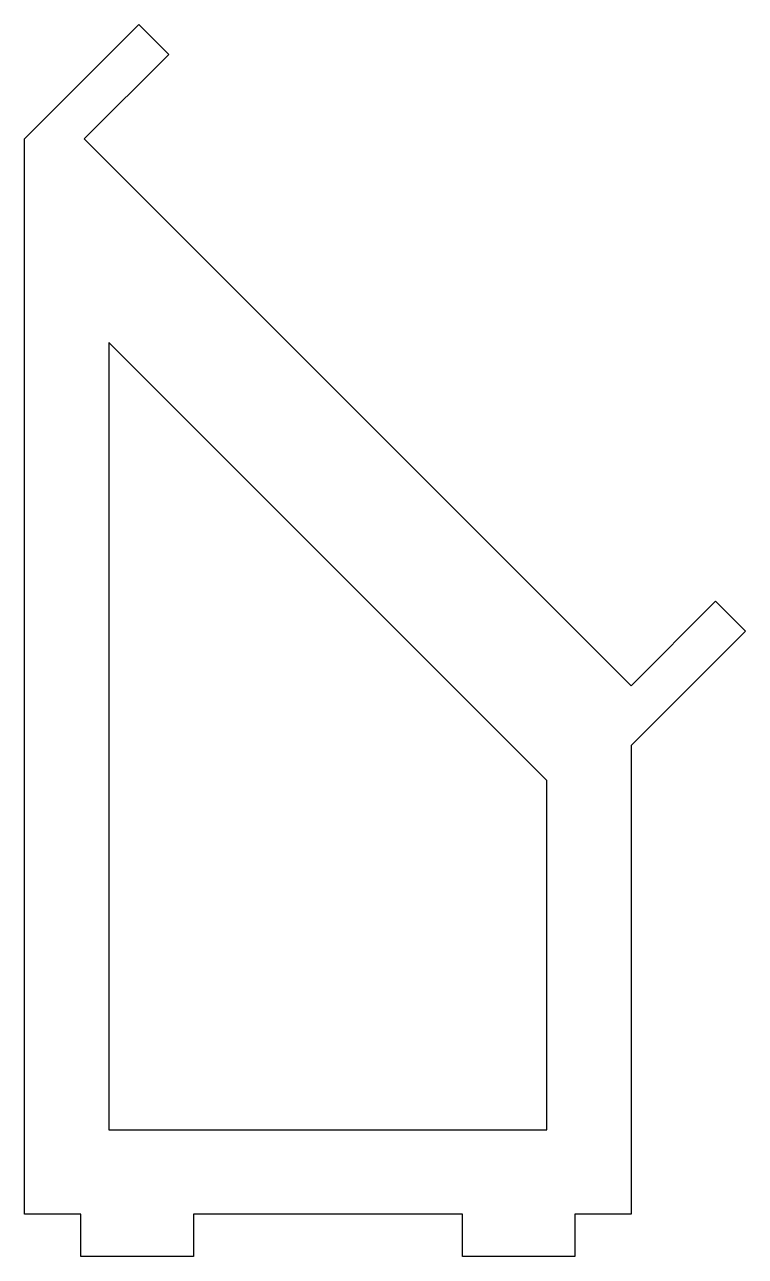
# Model space of a CAD drawing. Header units: millimetres. Extents: x 2.3 to 53.6, y 0 to 87.6.
import ezdxf

# ---------------------------------------------------------------- set-up
doc = ezdxf.new("R2010")
doc.units = ezdxf.units.MM
doc.layers.add('CUT', color=1, linetype='Continuous')

msp = doc.modelspace()

# ---------------------------------------------------------------- linework, layer by layer
at = {"layer": 'CUT'}
for p, q in [((2.338, 79.471, 1.49), (10.469, 87.603, 1.49)), ((10.469, 87.603, 1.49), (12.591, 85.482, 1.49)), ((12.591, 85.482, 1.49), (6.58, 79.471, 1.49)), ((2.338, 3, 1.49), (2.338, 79.471, 1.49)), ((6.58, 79.471, 1.49), (45.471, 40.58, 1.49)), ((8.338, 64.986, 1.49), (8.338, 9, 1.49)), ((39.471, 33.852, 1.49), (8.338, 64.986, 1.49)), ((45.471, 40.58, 1.49), (51.482, 46.591, 1.49)), ((51.482, 46.591, 1.49), (53.603, 44.469, 1.49)), ((53.603, 44.469, 1.49), (45.471, 36.338, 1.49)), ((45.471, 36.338, 1.49), (45.471, 3, 1.49)), ((39.471, 9, 1.49), (39.471, 33.852, 1.49)), ((8.338, 9, 1.49), (39.471, 9, 1.49)), ((6.338, 3, 1.49), (2.338, 3, 1.49)), ((6.338, 0, 1.49), (6.338, 3, 1.49)), ((33.471, 3, 1.49), (14.338, 3, 1.49)), ((14.338, 3, 1.49), (14.338, 0, 1.49)), ((33.471, 0, 1.49), (33.471, 3, 1.49)), ((45.471, 3, 1.49), (41.471, 3, 1.49)), ((41.471, 3, 1.49), (41.471, 0, 1.49)), ((14.338, 0, 1.49), (6.338, 0, 1.49)), ((41.471, 0, 1.49), (33.471, 0, 1.49))]:
    msp.add_line(p, q, dxfattribs=at)

doc.saveas('drawing.dxf')
